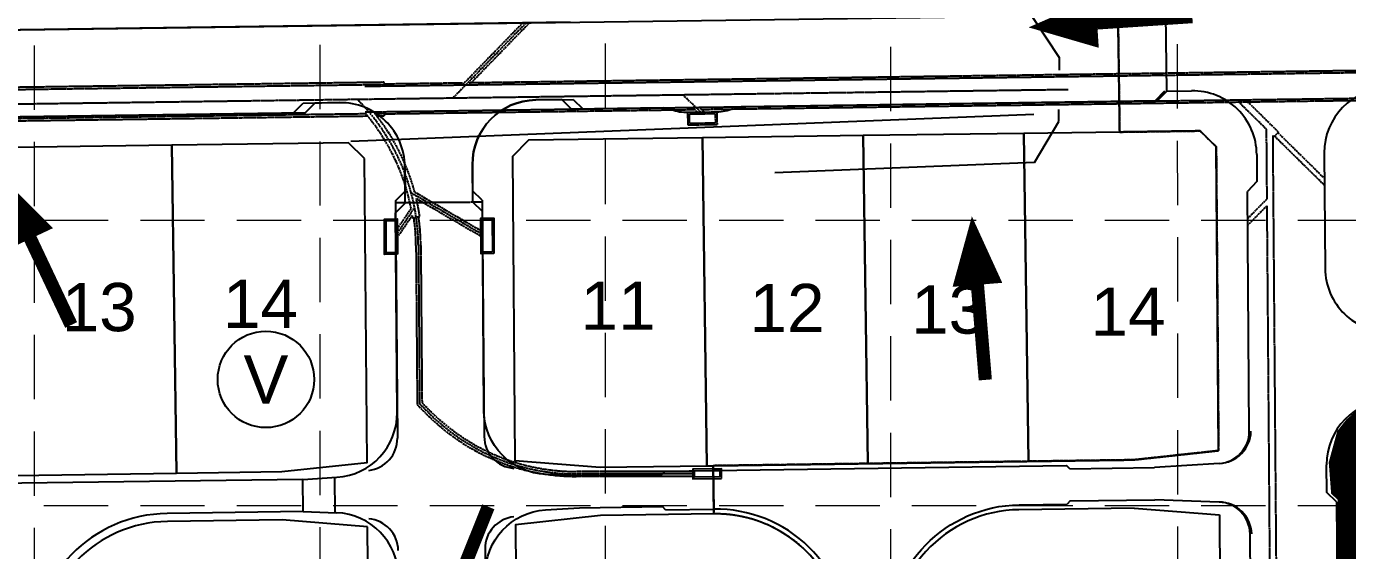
# Model space of a CAD drawing. Header units: inches. Extents: x 2510995 to 2514555, y 7106046 to 7111737.
# Drawn here: x 2513482.6 to 2513893.5, y 7111097.2 to 7111260.2 of the extents above; entities that cross this region are included whole.
import ezdxf
from ezdxf.enums import TextEntityAlignment as Align

# ---------------------------------------------------------------- set-up
doc = ezdxf.new("R2010")
doc.units = ezdxf.units.IN
doc.header["$MEASUREMENT"] = 0
for name, pattern in [('BORDER2', [0.875, 0.25, -0.125, 0.25, -0.125, 0, -0.125]), ('DASHED', [0.75, 0.5, -0.25]), ('HIDDEN', [0.375, 0.25, -0.125]), ('HIDDEN2', [0.1875, 0.125, -0.0625]), ('XHO460PV$0$HIDDEN2', [0.1875, 0.125, -0.0625]), ('XHO477ST$0$CL', [0.7, 0.5, -0.05, 0.1, -0.05])]:
    doc.linetypes.add(name, pattern=pattern)
for name, color, linetype in [('C-WTRC-FULL-PH2B-N', 7, 'Continuous'), ('EROSION BLANKETS', 84, 'Continuous'), ('GRID', 254, 'DASHED'), ('XHO459PT$0$V-BNDY-N-P6', 6, 'BORDER2'), ('XHO459PT$0$V-RWAY-LINE-N-P6', 14, 'Continuous'), ('XHO459PV$0$C-ROAD-BACK-P6', 14, 'Continuous'), ('XHO459PV$0$C-ROAD-BACK-P7', 9, 'Continuous'), ('XHO459PV$0$C-ROAD-FACE-P6', 6, 'Continuous'), ('XHO459PV$0$C-ROAD-IDEN-P7', 1, 'Continuous'), ('XHO459PV$0$C-ROAD-TEMP-P6', 6, 'Continuous'), ('XHO459ST$0$C-TOPO-MAJR', 6, 'Continuous'), ('XHO460PT$0$V-AREA-PLINE', 6, 'Continuous'), ('XHO460PT$0$V-BNDY-N-P7', 3, 'HIDDEN2'), ('XHO460PT$0$V-PROP-BLOK-IDEN-N-P7', 6, 'Continuous'), ('XHO460PT$0$V-PROP-SUBD-IDEN-N-P7', 6, 'Continuous'), ('XHO460PT$0$V-PROP-SUBD-N-P7', 7, 'Continuous'), ('XHO460PV$0$C-ROAD-BOC-N', 4, 'Continuous'), ('XHO460PV$0$C-TRANSITION', 6, 'XHO460PV$0$HIDDEN2'), ('ZSTORM', 5, 'XHO477ST$0$CL')]:
    doc.layers.add(name, color=color, linetype=linetype)
doc.layers.add('XHO459PT$0$V-AREA-PLIN', color=163, linetype='Continuous', plot=False)
doc.styles.get("Standard").update_dxf_attribs({"font": 'ARIAL.TTF'})

# ---------------------------------------------------------------- blocks, each defined once
blk = doc.blocks.new('ARR')
blk.add_lwpolyline([(-5.56, 0.32, 0, 3.78, 0), (-0.35, 0.31, 3.78, 3.78, 0)], format="xyseb")
at = {"const_width": 1}
blk.add_lwpolyline([(-0.35, 0.31), (6.88, 0.31)], dxfattribs=at)

msp = doc.modelspace()

# ---------------------------------------------------------------- linework, layer by layer
at = {"layer": 'EROSION BLANKETS', "const_width": 10}
msp.add_lwpolyline([(2513905.9, 7111139.72), (2514114.8, 7111141.16), (2514123.09, 7111135.19), (2514125.75, 7111121.7), (2514122.87, 7111116.93), (2514123.35, 7111100.03), (2514124.73, 7111041.42), (2514120.58, 7111039.57), (2514097.03, 7111037.26), (2513917.44, 7111036.34), (2513902.33, 7111036.56), (2513897.19, 7111037.79), (2513895.96, 7111039.36), (2513895.85, 7111041.92), (2513895.37, 7111115.28), (2513893.23, 7111117.25), (2513892.69, 7111124.21), (2513894.84, 7111132.07), (2513896.8, 7111134.57), (2513899.48, 7111136.89), (2513902.34, 7111138.32)], close=True, dxfattribs=at)
at = {"layer": 'GRID', "color": 252, "linetype": 'HIDDEN', "lineweight": 0, "ltscale": 80}
for p, q in [((2513841.27, 7106494.69), (2513840.6, 7111645.93)), ((2513485.08, 7106494.3), (2513485.08, 7111643.94)), ((2513574.28, 7106494.5), (2513573.86, 7111643.94)), ((2513662.97, 7106494.94), (2513662.64, 7111643.94)), ((2513751.68, 7106493.87), (2513751.42, 7111643.94)), ((2511088, 7111200.03), (2514461.67, 7111200.03)), ((2511088, 7111111.25), (2514461.67, 7111111.25))]:
    msp.add_line(p, q, dxfattribs=at)
at = {"layer": 'XHO459PT$0$V-AREA-PLIN', "color": 7}
msp.add_lwpolyline([(2513701.03, 7110546.75), (2513700.91, 7110561.75, 0.414214), (2513740.6, 7110602.06), (2513736.94, 7111068.95, 0.41598), (2513696.39, 7111108.63), (2513696.18, 7111123.63), (2513827, 7111125.44), (2513853.4, 7111128.31), (2513852.66, 7111222.81), (2513847.62, 7111227.74), (2513822.62, 7111227.39), (2513821.98, 7111273.39), (2513892.82, 7111274.37), (2513891.19, 7111391.36), (2514326.16, 7111397.39), (2514342.26, 7110005.32)], format="xyb", dxfattribs=at)
msp.add_lwpolyline([(2513701.03, 7110546.75), (2513700.91, 7110561.75, 0.414214), (2513740.6, 7110602.06), (2513736.94, 7111068.95, 0.41598), (2513696.39, 7111108.63), (2513696.18, 7111123.63), (2513827, 7111125.44), (2513853.4, 7111128.31), (2513852.66, 7111222.81), (2513847.62, 7111227.74), (2513822.62, 7111227.39), (2513821.98, 7111273.39), (2513892.82, 7111274.37), (2513891.19, 7111391.36), (2514326.16, 7111397.39), (2514342.26, 7110005.32)], format="xyb", dxfattribs=at)
at = {"layer": 'XHO459PT$0$V-BNDY-N-P6', "color": 7}
for p, q in [((2513821.98, 7111273.39), (2513822.62, 7111227.39)), ((2513822.62, 7111227.39), (2513847.62, 7111227.74)), ((2513847.62, 7111227.74), (2513852.66, 7111222.81)), ((2513852.66, 7111222.81), (2513853.4, 7111128.31)), ((2513853.4, 7111128.31), (2513827, 7111125.44)), ((2513827, 7111125.44), (2513696.18, 7111123.63)), ((2513696.18, 7111123.63), (2513696.39, 7111108.63))]:
    msp.add_line(p, q, dxfattribs=at)
msp.add_arc((2513696.94, 7111068.64), 40, 0.4488, 90.794, dxfattribs=at)
at = {"layer": 'XHO459PT$0$V-RWAY-LINE-N-P6', "color": 7}
for p, q in [((2513827.12, 7111110.44), (2513791.3, 7111109.95)), ((2513827.12, 7111110.44), (2513853.64, 7111108.31)), ((2513853.64, 7111108.31), (2513857.89, 7110565.48))]:
    msp.add_line(p, q, dxfattribs=at)
msp.add_arc((2513791.85, 7111069.95), 40, 90.794, 184.1707, dxfattribs=at)
at = {"layer": 'XHO459PV$0$C-ROAD-BACK-P6', "color": 7}
for p, q in [((2513837.29, 7111240.1), (2513836.95, 7111264.1)), ((2513837.29, 7111240.1), (2513844.98, 7111240.2)), ((2513865.26, 7111220.36), (2513865.33, 7111211.98)), ((2513865.33, 7111211.98), (2513862.35, 7111208.94)), ((2513862.93, 7111134.38), (2513862.35, 7111208.94)), ((2513887.06, 7111115.32), (2513887, 7111123.94)), ((2513890.11, 7111112.36), (2513887.06, 7111115.32)), ((2513890.11, 7111112.36), (2513890.66, 7111041.61)), ((2513867.34, 7110571.54), (2513863.18, 7111102.4))]:
    msp.add_line(p, q, dxfattribs=at)
msp.add_lwpolyline([(2513914.6, 7111241.17), (2513905.98, 7111241.05, 0.41245), (2513886.26, 7111220.89), (2513886.54, 7111184.94, 0.41598), (2513906.81, 7111165.1), (2514110.8, 7111167.92, 0.41245), (2514130.52, 7111188.08), (2514130.24, 7111224.04, 0.41598), (2514109.96, 7111243.88), (2514101.58, 7111243.76)], format="xyb", dxfattribs=at)
for centre, radius, start, end in [((2513845.26, 7111220.21), 20, 0.4488, 90.794), ((2513907, 7111124.1), 20, 90.794, 180.4488), ((2513852.93, 7111134.3), 10, 273.6564, 0.4488), ((2513853.18, 7111102.32), 10, 0.4488, 87.9316)]:
    msp.add_arc(centre, radius, start, end, dxfattribs=at)
at = {"layer": 'XHO459PV$0$C-ROAD-BACK-P7', "color": 7}
for p, q in [((2513187.25, 7111255.09), (2513836.27, 7111264.09)), ((2513652.6, 7111237.54), (2513655.64, 7111234.58)), ((2513836.6, 7111240.09), (2513833.65, 7111237.05)), ((2513390.58, 7111230.91), (2513565.65, 7111233.33)), ((2513565.65, 7111233.33), (2513568.61, 7111236.37)), ((2513568.61, 7111236.37), (2513580, 7111236.53)), ((2513655.64, 7111234.58), (2513833.65, 7111237.05)), ((2513600.37, 7111205.29), (2513600.28, 7111216.69)), ((2513597.39, 7111202.27), (2513600.37, 7111205.29)), ((2513624.39, 7111202.64), (2513621.37, 7111205.62)), ((2513597.88, 7111140.16), (2513597.39, 7111202.27)), ((2513568.54, 7111119.36), (2513389.49, 7111116.88)), ((2513568.54, 7111119.36), (2513579.16, 7111120.04)), ((2513654.46, 7111120.55), (2513680.22, 7111120.91)), ((2513680.22, 7111120.91), (2513681.2, 7111121.92)), ((2513681.2, 7111121.92), (2513696.2, 7111122.13)), ((2513654.6, 7111110.55), (2513680.36, 7111110.91)), ((2513681.37, 7111109.92), (2513680.36, 7111110.91)), ((2513681.37, 7111109.92), (2513696.37, 7111110.13)), ((2513568.62, 7111109.36), (2513526.37, 7111108.78)), ((2513568.62, 7111109.36), (2513579, 7111108.99))]:
    msp.add_line(p, q, dxfattribs=at)
for points in [[(2513621.37, 7111205.62), (2513621.28, 7111217.22, -0.41245), (2513641, 7111237.38), (2513652.6, 7111237.54)], [(2513654.46, 7111120.55), (2513644.15, 7111120.92, -0.401404), (2513624.88, 7111140.76), (2513624.39, 7111202.64)], [(2513629.27, 7110579.19), (2513625.28, 7111089.76, -0.39791), (2513644, 7111109.88), (2513654.6, 7111110.55)]]:
    msp.add_lwpolyline(points, format="xyb", dxfattribs=at)
for centre, radius, start, end in [((2513580.28, 7111216.53), 20, 0.4488, 90.794), ((2513577.88, 7111140), 20, 273.655, 0.4488), ((2513526.96, 7111066.28), 42.5, 90.794, 180.4488), ((2513578.28, 7111089), 20, 0.4488, 87.9314)]:
    msp.add_arc(centre, radius, start, end, dxfattribs=at)
at = {"layer": 'XHO459PV$0$C-ROAD-FACE-P6', "color": 7}
for p, q in [((2513807.12, 7111122.67), (2513806.11, 7111123.65)), ((2513853.57, 7111124.32), (2513833.45, 7111123.03)), ((2513807.26, 7111112.67), (2513806.27, 7111111.66)), ((2513853.54, 7111112.31), (2513833.59, 7111113.03))]:
    msp.add_line(p, q, dxfattribs=at)
for points in [[(2513696.2, 7111122.13), (2513806.11, 7111123.65)], [(2513807.12, 7111122.67), (2513833.45, 7111123.03)], [(2513807.26, 7111112.67), (2513833.59, 7111113.03)]]:
    msp.add_lwpolyline(points, dxfattribs=at)
for points in [[(2513738.58, 7111051.94), (2513738.44, 7111068.96, 0.41598), (2513696.37, 7111110.13, 0.41598)], [(2513750.57, 7111052.03), (2513750.44, 7111069.63, -0.41245), (2513791.36, 7111111.45), (2513806.27, 7111111.66)]]:
    msp.add_lwpolyline(points, format="xyb", dxfattribs=at)
for centre, start, end in [((2513853.19, 7111134.56), 272.136, 359.0139), ((2513853.44, 7111102.07), 1.8663, 89.4339)]:
    msp.add_arc(centre, 10.25, start, end, dxfattribs=at)
at = {"layer": 'XHO459PV$0$C-ROAD-IDEN-P7', "color": 7}
for p, q in [((2513568.62, 7111109.36), (2513568.54, 7111119.36)), ((2513578.62, 7111109), (2513578.54, 7111120))]:
    msp.add_line(p, q, dxfattribs=at)
at = {"layer": 'XHO459PV$0$C-ROAD-TEMP-P6', "color": 7}
msp.add_line((2513696.2, 7111122.13), (2513696.37, 7111110.13), dxfattribs=at)
at = {"layer": 'XHO459ST$0$C-TOPO-MAJR', "color": 7}
for points in [[(2513795.54, 7111263.16), (2513803.79, 7111250.55), (2513803.84, 7111246.65)], [(2513803.69, 7111230.71), (2513803.64, 7111234.43)], [(2513795.96, 7111232.89), (2513583.43, 7111224.46)], [(2513796.17, 7111217.89), (2513803.69, 7111230.71)], [(2513796.17, 7111217.89), (2513715.33, 7111214.68)]]:
    msp.add_lwpolyline(points, dxfattribs=at)
at = {"layer": 'XHO460PT$0$V-AREA-PLINE', "color": 7}
for points in [[(2513692.82, 7111225.59), (2513638.72, 7111224.84), (2513633.76, 7111219.78), (2513634.5, 7111125.28), (2513661.01, 7111123.14), (2513694.24, 7111123.6)], [(2513692.82, 7111225.59), (2513638.72, 7111224.84), (2513633.76, 7111219.78), (2513634.5, 7111125.28), (2513661.01, 7111123.14), (2513694.24, 7111123.6)], [(2513692.82, 7111225.59), (2513638.72, 7111224.84), (2513633.76, 7111219.78), (2513634.5, 7111125.28), (2513661.01, 7111123.14), (2513694.24, 7111123.6)], [(2513692.82, 7111225.59), (2513638.72, 7111224.84), (2513633.76, 7111219.78), (2513634.5, 7111125.28), (2513661.01, 7111123.14), (2513694.24, 7111123.6)], [(2513742.82, 7111226.29), (2513692.82, 7111225.59), (2513694.24, 7111123.6), (2513696.18, 7111123.63), (2513744.23, 7111124.3)], [(2513742.82, 7111226.29), (2513692.82, 7111225.59), (2513694.24, 7111123.6), (2513696.18, 7111123.63), (2513744.23, 7111124.3)], [(2513742.82, 7111226.29), (2513692.82, 7111225.59), (2513694.24, 7111123.6), (2513696.18, 7111123.63), (2513744.23, 7111124.3)], [(2513742.82, 7111226.29), (2513692.82, 7111225.59), (2513694.24, 7111123.6), (2513696.18, 7111123.63), (2513744.23, 7111124.3)], [(2513792.81, 7111226.98), (2513742.82, 7111226.29), (2513744.23, 7111124.3), (2513794.23, 7111124.99)], [(2513792.81, 7111226.98), (2513742.82, 7111226.29), (2513744.23, 7111124.3), (2513794.23, 7111124.99)], [(2513792.81, 7111226.98), (2513742.82, 7111226.29), (2513744.23, 7111124.3), (2513794.23, 7111124.99)], [(2513792.81, 7111226.98), (2513742.82, 7111226.29), (2513744.23, 7111124.3), (2513794.23, 7111124.99)], [(2513852.66, 7111222.81), (2513847.62, 7111227.74), (2513822.62, 7111227.39), (2513792.81, 7111226.98), (2513794.23, 7111124.99), (2513827, 7111125.44), (2513853.4, 7111128.31)], [(2513852.66, 7111222.81), (2513847.62, 7111227.74), (2513822.62, 7111227.39), (2513792.81, 7111226.98), (2513794.23, 7111124.99), (2513827, 7111125.44), (2513853.4, 7111128.31)], [(2513852.66, 7111222.81), (2513847.62, 7111227.74), (2513822.62, 7111227.39), (2513792.81, 7111226.98), (2513794.23, 7111124.99), (2513827, 7111125.44), (2513853.4, 7111128.31)], [(2513852.66, 7111222.81), (2513847.62, 7111227.74), (2513822.62, 7111227.39), (2513792.81, 7111226.98), (2513794.23, 7111124.99), (2513827, 7111125.44), (2513853.4, 7111128.31)], [(2513527.84, 7111223.31), (2513477.85, 7111222.61), (2513479.26, 7111120.62), (2513529.26, 7111121.32)], [(2513527.84, 7111223.31), (2513477.85, 7111222.61), (2513479.26, 7111120.62), (2513529.26, 7111121.32)], [(2513527.84, 7111223.31), (2513477.85, 7111222.61), (2513479.26, 7111120.62), (2513529.26, 7111121.32)], [(2513527.84, 7111223.31), (2513477.85, 7111222.61), (2513479.26, 7111120.62), (2513529.26, 7111121.32)], [(2513587.76, 7111219.14), (2513582.72, 7111224.07), (2513527.84, 7111223.31), (2513529.26, 7111121.32), (2513562.02, 7111121.77), (2513588.5, 7111124.64)], [(2513587.76, 7111219.14), (2513582.72, 7111224.07), (2513527.84, 7111223.31), (2513529.26, 7111121.32), (2513562.02, 7111121.77), (2513588.5, 7111124.64)], [(2513587.76, 7111219.14), (2513582.72, 7111224.07), (2513527.84, 7111223.31), (2513529.26, 7111121.32), (2513562.02, 7111121.77), (2513588.5, 7111124.64)], [(2513587.76, 7111219.14), (2513582.72, 7111224.07), (2513527.84, 7111223.31), (2513529.26, 7111121.32), (2513562.02, 7111121.77), (2513588.5, 7111124.64)]]:
    msp.add_lwpolyline(points, close=True, dxfattribs=at)
for points in [[(2513588.66, 7111104.64), (2513562.14, 7111106.77), (2513526.4, 7111106.28, 0.41245), (2513486.96, 7111065.97), (2513487.12, 7111045.33), (2513589.12, 7111046.13)], [(2513588.66, 7111104.64), (2513562.14, 7111106.77), (2513526.4, 7111106.28, 0.41245), (2513486.96, 7111065.97), (2513487.12, 7111045.33), (2513589.12, 7111046.13)], [(2513588.66, 7111104.64), (2513562.14, 7111106.77), (2513526.4, 7111106.28, 0.41245), (2513486.96, 7111065.97), (2513487.12, 7111045.33), (2513589.12, 7111046.13)], [(2513588.66, 7111104.64), (2513562.14, 7111106.77), (2513526.4, 7111106.28, 0.41245), (2513486.96, 7111065.97), (2513487.12, 7111045.33), (2513589.12, 7111046.13)], [(2513696.39, 7111108.63), (2513661.13, 7111108.14), (2513634.65, 7111105.28), (2513635.12, 7111045.26), (2513737.12, 7111046.06), (2513736.94, 7111068.95, 0.41598)], [(2513696.39, 7111108.63), (2513661.13, 7111108.14), (2513634.65, 7111105.28), (2513635.12, 7111045.26), (2513737.12, 7111046.06), (2513736.94, 7111068.95, 0.41598)], [(2513696.39, 7111108.63), (2513661.13, 7111108.14), (2513634.65, 7111105.28), (2513635.12, 7111045.26), (2513737.12, 7111046.06), (2513736.94, 7111068.95, 0.41598)], [(2513696.39, 7111108.63), (2513661.13, 7111108.14), (2513634.65, 7111105.28), (2513635.12, 7111045.26), (2513737.12, 7111046.06), (2513736.94, 7111068.95, 0.41598)]]:
    msp.add_lwpolyline(points, format="xyb", close=True, dxfattribs=at)
at = {"layer": 'XHO460PT$0$V-BNDY-N-P7', "color": 7}
for p, q in [((2513822.62, 7111227.39), (2513821.98, 7111273.39)), ((2513822.62, 7111227.39), (2513821.98, 7111273.39)), ((2513822.62, 7111227.39), (2513821.98, 7111273.39)), ((2513822.62, 7111227.39), (2513821.98, 7111273.39)), ((2513847.62, 7111227.74), (2513822.62, 7111227.39)), ((2513847.62, 7111227.74), (2513822.62, 7111227.39)), ((2513847.62, 7111227.74), (2513822.62, 7111227.39)), ((2513847.62, 7111227.74), (2513822.62, 7111227.39)), ((2513852.66, 7111222.81), (2513847.62, 7111227.74)), ((2513852.66, 7111222.81), (2513847.62, 7111227.74)), ((2513852.66, 7111222.81), (2513847.62, 7111227.74)), ((2513852.66, 7111222.81), (2513847.62, 7111227.74)), ((2513853.4, 7111128.31), (2513852.66, 7111222.81)), ((2513853.4, 7111128.31), (2513852.66, 7111222.81)), ((2513853.4, 7111128.31), (2513852.66, 7111222.81)), ((2513853.4, 7111128.31), (2513852.66, 7111222.81)), ((2513827, 7111125.44), (2513853.4, 7111128.31)), ((2513827, 7111125.44), (2513853.4, 7111128.31)), ((2513827, 7111125.44), (2513853.4, 7111128.31)), ((2513827, 7111125.44), (2513853.4, 7111128.31)), ((2513696.18, 7111123.63), (2513827, 7111125.44)), ((2513696.18, 7111123.63), (2513827, 7111125.44)), ((2513696.18, 7111123.63), (2513827, 7111125.44)), ((2513696.18, 7111123.63), (2513827, 7111125.44)), ((2513696.39, 7111108.63), (2513696.18, 7111123.63)), ((2513696.39, 7111108.63), (2513696.18, 7111123.63)), ((2513696.39, 7111108.63), (2513696.18, 7111123.63)), ((2513696.39, 7111108.63), (2513696.18, 7111123.63))]:
    msp.add_line(p, q, dxfattribs=at)
msp.add_arc((2513696.94, 7111068.64), 40, 0.4488, 90.794, dxfattribs=at)
msp.add_arc((2513696.94, 7111068.64), 40, 0.4488, 90.794, dxfattribs=at)
msp.add_arc((2513696.94, 7111068.64), 40, 0.4488, 90.794, dxfattribs=at)
msp.add_arc((2513696.94, 7111068.64), 40, 0.4488, 90.794, dxfattribs=at)
at = {"layer": 'XHO460PT$0$V-PROP-BLOK-IDEN-N-P7', "color": 7}
msp.add_circle((2513557.06, 7111150.46), 15, dxfattribs=at)
msp.add_circle((2513557.06, 7111150.46), 15, dxfattribs=at)
msp.add_circle((2513557.06, 7111150.46), 15, dxfattribs=at)
msp.add_circle((2513557.06, 7111150.46), 15, dxfattribs=at)
at = {"layer": 'XHO460PT$0$V-PROP-SUBD-N-P7', "color": 7}
for p, q in [((2513694.24, 7111123.6), (2513692.82, 7111225.59)), ((2513694.24, 7111123.6), (2513692.82, 7111225.59)), ((2513694.24, 7111123.6), (2513692.82, 7111225.59)), ((2513694.24, 7111123.6), (2513692.82, 7111225.59)), ((2513744.23, 7111124.3), (2513742.82, 7111226.29)), ((2513744.23, 7111124.3), (2513742.82, 7111226.29)), ((2513744.23, 7111124.3), (2513742.82, 7111226.29)), ((2513744.23, 7111124.3), (2513742.82, 7111226.29)), ((2513794.23, 7111124.99), (2513792.81, 7111226.98)), ((2513794.23, 7111124.99), (2513792.81, 7111226.98)), ((2513794.23, 7111124.99), (2513792.81, 7111226.98)), ((2513794.23, 7111124.99), (2513792.81, 7111226.98)), ((2513529.26, 7111121.32), (2513527.84, 7111223.31)), ((2513529.26, 7111121.32), (2513527.84, 7111223.31)), ((2513529.26, 7111121.32), (2513527.84, 7111223.31)), ((2513529.26, 7111121.32), (2513527.84, 7111223.31))]:
    msp.add_line(p, q, dxfattribs=at)
at = {"layer": 'XHO460PV$0$C-ROAD-BOC-N', "color": 7}
for p, q in [((2513651.73, 7111261.53), (2513293.01, 7111256.56)), ((2513651.73, 7111261.53), (2513293.01, 7111256.56)), ((2513649.06, 7111237.49), (2513641, 7111237.38)), ((2513649.06, 7111237.49), (2513641, 7111237.38)), ((2513652.1, 7111234.53), (2513649.06, 7111237.49)), ((2513652.1, 7111234.53), (2513649.06, 7111237.49)), ((2513834.33, 7111237.06), (2513837.29, 7111240.1)), ((2513834.33, 7111237.06), (2513837.29, 7111240.1)), ((2513569.27, 7111233.38), (2513387.04, 7111230.86)), ((2513569.27, 7111233.38), (2513387.04, 7111230.86)), ((2513569.27, 7111233.38), (2513572.24, 7111236.42)), ((2513569.27, 7111233.38), (2513572.24, 7111236.42)), ((2513580, 7111236.53), (2513572.24, 7111236.42)), ((2513580, 7111236.53), (2513572.24, 7111236.42)), ((2513680.73, 7111234.93), (2513652.1, 7111234.53)), ((2513680.73, 7111234.93), (2513652.1, 7111234.53)), ((2513834.33, 7111237.06), (2513704.84, 7111235.26)), ((2513834.33, 7111237.06), (2513704.84, 7111235.26)), ((2513600.28, 7111216.69), (2513600.34, 7111208.99)), ((2513600.28, 7111216.69), (2513600.34, 7111208.99)), ((2513621.28, 7111217.22), (2513621.34, 7111209.16)), ((2513621.28, 7111217.22), (2513621.34, 7111209.16)), ((2513597.36, 7111205.97), (2513600.34, 7111208.99)), ((2513597.36, 7111205.97), (2513600.34, 7111208.99)), ((2513624.36, 7111206.18), (2513621.34, 7111209.16)), ((2513624.36, 7111206.18), (2513621.34, 7111209.16)), ((2513597.36, 7111205.97), (2513597.94, 7111132.2)), ((2513597.36, 7111205.97), (2513597.94, 7111132.2)), ((2513624.36, 7111206.18), (2513624.94, 7111132.69)), ((2513624.36, 7111206.18), (2513624.94, 7111132.69)), ((2513625.21, 7111097.71), (2513629.34, 7110571.17)), ((2513625.21, 7111097.71), (2513629.34, 7110571.17))]:
    msp.add_line(p, q, dxfattribs=at)
for centre, radius, start, end in [((2513641.28, 7111217.38), 20, 90.794, 180.4488), ((2513641.28, 7111217.38), 20, 90.794, 180.4488), ((2513580.28, 7111216.53), 20, 0.4488, 90.794), ((2513580.28, 7111216.53), 20, 0.4488, 90.794), ((2513679.62, 7111223.26), 11.72, 72.2305, 84.5403), ((2513679.62, 7111223.26), 11.72, 72.2305, 84.5403), ((2513687.93, 7111246.53), 13, 248.6211, 271.6922), ((2513687.93, 7111246.53), 13, 248.6211, 271.6922), ((2513697.14, 7111246.66), 13, 270.7947, 293.8659), ((2513697.14, 7111246.66), 13, 270.7947, 293.8659), ((2513706.3, 7111221.77), 13.57, 96.1765, 106.7038), ((2513706.3, 7111221.77), 13.57, 96.1765, 106.7038), ((2513587.94, 7111132.12), 10, 276.1802, 0.4488), ((2513587.94, 7111132.12), 10, 276.1802, 0.4488), ((2513634.94, 7111132.76), 10, 180.4488, 265.4018), ((2513634.94, 7111132.76), 10, 180.4488, 265.4018), ((2513588.22, 7111097.15), 10, 0.4488, 85.4018), ((2513588.22, 7111097.15), 10, 0.4488, 85.4018), ((2513635.21, 7111097.79), 10, 96.1802, 180.4488), ((2513635.21, 7111097.79), 10, 96.1802, 180.4488)]:
    msp.add_arc(centre, radius, start, end, dxfattribs=at)
at = {"layer": 'XHO460PV$0$C-TRANSITION', "color": 7}
msp.add_line((2513624.37, 7111205.56), (2513597.37, 7111205.35), dxfattribs=at)
msp.add_line((2513624.37, 7111205.56), (2513597.37, 7111205.35), dxfattribs=at)
at = {"layer": 'ZSTORM', "color": 5}
for p, q in [((2513637.97, 7111261.34), (2513615.29, 7111238.02)), ((2513637.97, 7111261.34), (2513615.29, 7111238.02)), ((2513636.93, 7111261.34), (2513618.18, 7111242.06)), ((2513636.93, 7111261.34), (2513618.18, 7111242.06)), ((2513639.02, 7111261.34), (2513620.3, 7111242.09)), ((2513639.02, 7111261.34), (2513620.3, 7111242.09)), ((2513219.98, 7111237.79), (2513593.78, 7111242.97)), ((2513219.98, 7111237.79), (2513593.78, 7111242.97)), ((2513220, 7111237.04), (2513593.79, 7111242.22)), ((2513220, 7111237.04), (2513593.79, 7111242.22)), ((2513587.86, 7111241.64), (2513795.8, 7111244.52)), ((2513593.8, 7111241.72), (2513593.78, 7111242.97)), ((2513593.8, 7111241.72), (2513593.78, 7111242.97)), ((2513593.79, 7111242.39), (2513618.17, 7111242.73)), ((2513593.79, 7111242.39), (2513618.17, 7111242.73)), ((2513593.8, 7111241.72), (2513618.18, 7111242.06)), ((2513593.8, 7111241.72), (2513618.18, 7111242.06)), ((2513620.29, 7111242.76), (2513806.55, 7111245.34)), ((2513620.29, 7111242.76), (2513806.55, 7111245.34)), ((2513620.3, 7111242.09), (2513806.56, 7111244.67)), ((2513620.3, 7111242.09), (2513806.56, 7111244.67)), ((2513213.15, 7111232.45), (2513806.62, 7111240.67)), ((2513213.15, 7111232.45), (2513806.62, 7111240.67)), ((2513585.43, 7111237.61), (2513585.44, 7111237.6)), ((2513585.43, 7111237.61), (2513585.44, 7111237.6)), ((2513692.82, 7111233.1), (2513686.74, 7111239.01)), ((2513692.82, 7111233.1), (2513686.74, 7111239.01)), ((2513220, 7111228.04), (2513588.03, 7111233.14)), ((2513220, 7111228.04), (2513588.03, 7111233.14)), ((2513587.97, 7111233.64), (2513795.91, 7111236.52)), ((2513590.92, 7111233.18), (2513593.92, 7111233.22)), ((2513590.92, 7111233.18), (2513593.92, 7111233.22)), ((2513593.91, 7111233.72), (2513689.73, 7111235.05)), ((2513593.91, 7111233.72), (2513689.73, 7111235.05)), ((2513593.93, 7111232.47), (2513593.91, 7111233.72)), ((2513593.93, 7111232.47), (2513593.91, 7111233.72)), ((2513593.92, 7111233.06), (2513690.41, 7111234.39)), ((2513593.92, 7111233.06), (2513690.41, 7111234.39)), ((2513691.76, 7111233.08), (2513689.73, 7111235.05)), ((2513691.76, 7111233.08), (2513689.73, 7111235.05)), ((2513691.86, 7111235.08), (2513806.67, 7111236.67)), ((2513691.86, 7111235.08), (2513806.67, 7111236.67)), ((2513693.88, 7111233.11), (2513691.86, 7111235.08)), ((2513693.88, 7111233.11), (2513691.86, 7111235.08)), ((2513692.53, 7111234.42), (2513806.68, 7111236.01)), ((2513692.53, 7111234.42), (2513806.68, 7111236.01)), ((2513220.01, 7111227.29), (2513588.65, 7111232.4)), ((2513220.01, 7111227.29), (2513588.65, 7111232.4)), ((2513591.51, 7111232.44), (2513593.93, 7111232.47)), ((2513591.51, 7111232.44), (2513593.93, 7111232.47)), ((2513870.63, 7111225.93), (2513872.03, 7111227.36)), ((2513602.25, 7111208.51), (2513624.45, 7111195.56)), ((2513602.25, 7111208.51), (2513624.45, 7111195.56)), ((2513603.35, 7111208.74), (2513624.44, 7111196.43)), ((2513603.35, 7111208.74), (2513624.44, 7111196.43)), ((2513603.86, 7111206.7), (2513624.45, 7111194.69)), ((2513603.86, 7111206.7), (2513624.45, 7111194.69)), ((2513597.44, 7111196.56), (2513602.22, 7111203.61)), ((2513597.44, 7111196.56), (2513602.22, 7111203.61)), ((2513597.45, 7111195.24), (2513603.31, 7111203.89)), ((2513597.45, 7111195.24), (2513603.31, 7111203.89)), ((2513597.46, 7111193.92), (2513602.59, 7111201.48)), ((2513597.46, 7111193.92), (2513602.59, 7111201.48)), ((2513602.7, 7111200.71), (2513604.91, 7111201.14)), ((2513602.7, 7111200.71), (2513604.91, 7111201.14)), ((2513603.72, 7111192.14), (2513604.11, 7111142.56)), ((2513603.72, 7111192.14), (2513604.11, 7111142.56)), ((2513604.47, 7111192.15), (2513604.86, 7111142.87)), ((2513604.47, 7111192.15), (2513604.86, 7111142.87)), ((2513605.22, 7111192.15), (2513605.61, 7111143.18)), ((2513605.22, 7111192.15), (2513605.61, 7111143.18)), ((2513604.86, 7111142.87), (2513607.64, 7111140.09)), ((2513604.86, 7111142.87), (2513607.64, 7111140.09)), ((2513605.61, 7111143.18), (2513608.17, 7111140.62)), ((2513605.61, 7111143.18), (2513608.17, 7111140.62)), ((2513604.11, 7111142.56), (2513607.11, 7111139.56)), ((2513604.11, 7111142.56), (2513607.11, 7111139.56)), ((2513690.37, 7111121.8), (2513653.6, 7111121.8)), ((2513690.37, 7111121.8), (2513653.6, 7111121.8)), ((2513690.37, 7111121.05), (2513653.6, 7111121.05)), ((2513690.37, 7111121.05), (2513653.6, 7111121.05)), ((2513690.37, 7111120.3), (2513653.6, 7111120.3)), ((2513690.37, 7111120.3), (2513653.6, 7111120.3))]:
    msp.add_line(p, q, dxfattribs=at)
for points in [[(2513806.55, 7111245.34), (2513995.69, 7111247.96)], [(2513806.68, 7111236.01), (2513995.82, 7111238.63)], [(2513858.99, 7111237.4), (2513868.2, 7111228.33)], [(2513861.8, 7111237.44), (2513872.03, 7111227.36)], [(2513870.21, 7111226.35), (2513870.63, 7111225.93)], [(2513870.81, 7111226.11), (2513886.33, 7111210.83)], [(2513871.86, 7111227.18), (2513886.32, 7111212.95)], [(2513862.42, 7111200.5), (2513868.37, 7111206.55)], [(2513862.43, 7111198.38), (2513868.38, 7111204.43)]]:
    msp.add_lwpolyline(points, dxfattribs=at)
for points in [[(2513806.56, 7111244.67), (2513995.7, 7111247.29, 0.026675)], [(2513806.67, 7111236.67), (2513995.81, 7111239.29, 0.026654)], [(2513868.2, 7111228.33), (2513868.37, 7111206.55, 0.38162)], [(2513870.21, 7111226.35), (2513871.61, 7111048.58, 0.3853)], [(2513868.38, 7111204.43), (2513869.63, 7111045.5, 0.38162)]]:
    msp.add_lwpolyline(points, format="xyb", dxfattribs=at)
for points in [[(2513697.37, 7111229.66), (2513688.37, 7111229.53), (2513688.32, 7111233.53), (2513697.32, 7111233.66)], [(2513697.37, 7111229.66), (2513688.37, 7111229.53), (2513688.32, 7111233.53), (2513697.32, 7111233.66)], [(2513696.86, 7111230.15), (2513688.86, 7111230.04), (2513688.82, 7111233.04), (2513696.82, 7111233.15)], [(2513696.86, 7111230.15), (2513688.86, 7111230.04), (2513688.82, 7111233.04), (2513696.82, 7111233.15)]]:
    msp.add_lwpolyline(points, close=True, dxfattribs=at)
at = {"layer": 'ZSTORM', "color": 5, "linetype": 'Continuous'}
for points in [[(2513597.99, 7111189.36), (2513593.99, 7111189.32), (2513593.91, 7111200.32), (2513597.91, 7111200.35)], [(2513597.99, 7111189.36), (2513593.99, 7111189.32), (2513593.91, 7111200.32), (2513597.91, 7111200.35)], [(2513627.99, 7111189.59), (2513623.99, 7111189.56), (2513623.91, 7111200.56), (2513627.91, 7111200.59)], [(2513627.99, 7111189.59), (2513623.99, 7111189.56), (2513623.91, 7111200.56), (2513627.91, 7111200.59)], [(2513597.49, 7111189.85), (2513594.49, 7111189.83), (2513594.41, 7111199.83), (2513597.41, 7111199.85)], [(2513597.49, 7111189.85), (2513594.49, 7111189.83), (2513594.41, 7111199.83), (2513597.41, 7111199.85)], [(2513627.49, 7111190.09), (2513624.49, 7111190.06), (2513624.41, 7111200.06), (2513627.41, 7111200.09)], [(2513627.49, 7111190.09), (2513624.49, 7111190.06), (2513624.41, 7111200.06), (2513627.41, 7111200.09)], [(2513698.76, 7111119.67), (2513698.72, 7111122.67), (2513689.84, 7111122.54), (2513689.89, 7111119.54)], [(2513698.76, 7111119.67), (2513698.72, 7111122.67), (2513689.84, 7111122.54), (2513689.89, 7111119.54)], [(2513698.25, 7111120.16), (2513690.38, 7111120.05), (2513690.35, 7111122.05), (2513698.23, 7111122.16)], [(2513698.25, 7111120.16), (2513690.38, 7111120.05), (2513690.35, 7111122.05), (2513698.23, 7111122.16)]]:
    msp.add_lwpolyline(points, close=True, dxfattribs=at)
at = {"layer": 'ZSTORM', "color": 5}
for centre, radius, start, end in [((2513539.47, 7111191.64), 65, 0.4488, 45), ((2513539.47, 7111191.64), 65, 0.4488, 45), ((2513539.47, 7111191.64), 63.88, 10.8046, 40.5263), ((2513539.47, 7111191.64), 63.88, 10.8046, 40.5263), ((2513539.47, 7111191.64), 66.12, 14.9866, 38.9243), ((2513539.47, 7111191.64), 66.12, 14.9866, 38.9243), ((2513539.47, 7111191.64), 66.12, 8.262, 13.1695), ((2513539.47, 7111191.64), 66.12, 8.262, 13.1695), ((2513539.47, 7111191.64), 63.88, 8.1704, 8.8667), ((2513539.47, 7111191.64), 63.88, 8.1704, 8.8667), ((2513539.47, 7111191.64), 64.25, 0.4488, 8.1861), ((2513539.47, 7111191.64), 64.25, 0.4488, 8.1861), ((2513539.47, 7111191.64), 65.75, 0.4488, 8.2472), ((2513539.47, 7111191.64), 65.75, 0.4488, 8.2472), ((2513653.6, 7111186.05), 65.75, 225, 270), ((2513653.6, 7111186.05), 65.75, 225, 270), ((2513653.6, 7111186.05), 65, 225, 270), ((2513653.6, 7111186.05), 65, 225, 270), ((2513653.6, 7111186.05), 64.25, 225, 270), ((2513653.6, 7111186.05), 64.25, 225, 270)]:
    msp.add_arc(centre, radius, start, end, dxfattribs=at)

# ---------------------------------------------------------------- block references
at = {"layer": 'C-WTRC-FULL-PH2B-N', "color": 7, "yscale": 4.103190017864108, "zscale": 4.103190018695618}
for p, xscale, rotation in [((2513817.13, 7111260.15), 4.103190018274054, 3.808186137555808), ((2513483.26, 7111192.36), 4.103190018468127, 295.290972792072), ((2513777.22, 7111178.34), 4.103190018053271, 274.7372046315166), ((2513616.9, 7111084.18), 4.103190017816363, 68.18364563798185)]:
    msp.add_blockref('ARR', p, dxfattribs=dict(at, xscale=xscale, rotation=rotation))

# ---------------------------------------------------------------- texts
at = {"layer": 'XHO460PT$0$V-PROP-BLOK-IDEN-N-P7', "color": 7}
msp.add_text('V', height=15, dxfattribs=at).set_placement((2513557.06, 7111150.46), align=Align.MIDDLE)
msp.add_text('V', height=15, dxfattribs=at).set_placement((2513557.06, 7111150.46), align=Align.MIDDLE)
msp.add_text('V', height=15, dxfattribs=at).set_placement((2513557.06, 7111150.46), align=Align.MIDDLE)
msp.add_text('V', height=15, dxfattribs=at).set_placement((2513557.06, 7111150.46), align=Align.MIDDLE)
at = {"layer": 'XHO460PT$0$V-PROP-SUBD-IDEN-N-P7', "color": 7}
for s, p in [('13', (2513505.19, 7111172.96)), ('13', (2513505.19, 7111172.96)), ('13', (2513505.19, 7111172.96)), ('13', (2513505.19, 7111172.96)), ('14', (2513555.36, 7111173.97)), ('14', (2513555.36, 7111173.97)), ('14', (2513555.36, 7111173.97)), ('14', (2513555.36, 7111173.97)), ('11', (2513666.59, 7111173.4)), ('11', (2513666.59, 7111173.4)), ('11', (2513666.59, 7111173.4)), ('11', (2513666.59, 7111173.4)), ('12', (2513719.17, 7111172.78)), ('12', (2513719.17, 7111172.78)), ('12', (2513719.17, 7111172.78)), ('12', (2513719.17, 7111172.78)), ('13', (2513769.39, 7111172.2)), ('13', (2513769.39, 7111172.2)), ('13', (2513769.39, 7111172.2)), ('13', (2513769.39, 7111172.2)), ('14', (2513825.23, 7111171.54)), ('14', (2513825.23, 7111171.54)), ('14', (2513825.23, 7111171.54)), ('14', (2513825.23, 7111171.54))]:
    msp.add_text(s, height=15, dxfattribs=at).set_placement(p, align=Align.MIDDLE)

doc.saveas('drawing.dxf')
